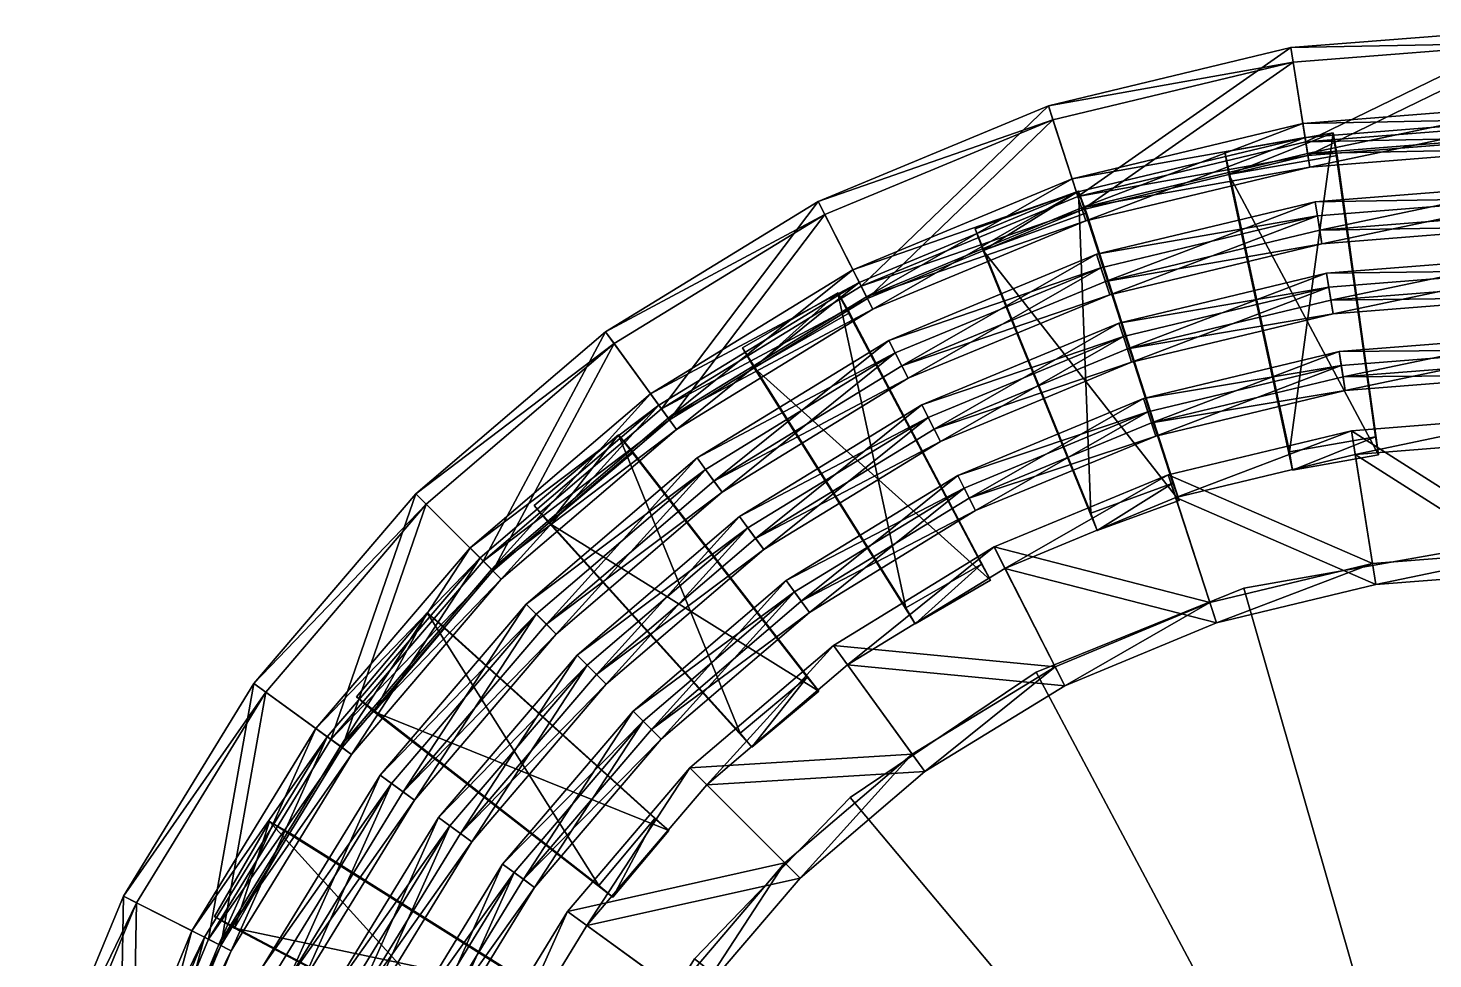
# Model space of a CAD drawing. Header units: inches. Extents: x -336 to -192, y -475 to -71.
# Drawn here: x -205.91 to -200.07, y -139.98 to -136.11 of the extents above; entities that cross this region are included whole.
import ezdxf

# ---------------------------------------------------------------- set-up
doc = ezdxf.new("R2010")
doc.units = ezdxf.units.IN
doc.layers.add('Model', color=22, linetype='Continuous')

msp = doc.modelspace()

# ---------------------------------------------------------------- meshes
at = {"layer": 'Model'}
mesh = msp.add_polyface(dxfattribs=at)
corners = [(-199.6298, -136.8208, 11.3562), (-200.5517, -136.8934, 11.3562), (-200.5608, -136.8355, 11.8746), (-199.6298, -136.7622, 11.8746), (-201.469, -137.0535, 11.8746), (-199.6298, -136.9387, 11.3562), (-200.5422, -136.9531, 11.8746), (-200.5332, -137.0098, 11.3562), (-199.6298, -136.8813, 11.8746), (-201.4322, -137.1667, 11.8746), (-199.6298, -136.4918, 14.2681), (-200.6031, -136.5684, 14.2681), (-200.6123, -136.5105, 14.7865), (-199.6298, -136.4332, 14.7865), (-201.5706, -136.7406, 14.7865), (-199.6298, -136.6162, 14.2681), (-200.5927, -136.6346, 14.7865), (-200.5837, -136.6913, 14.2681), (-199.6298, -136.5588, 14.7865), (-201.5318, -136.8601, 14.7865), (-201.5141, -136.9147, 14.2681), (-199.8594, -136.5896, 14.5241), (-199.4034, -136.4935, 14.5241), (-199.8594, -136.4935, 14.5241), (-199.8124, -137.767, 3.1978), (-199.8124, -137.8434, 3.1978), (-200.9194, -136.7225, 14.5241), (-200.4704, -136.6433, 14.5241), (-200.487, -136.5487, 14.5241), (-200.9361, -136.6279, 14.5241), (-199.6298, -136.1756, 14.7078), (-200.6526, -136.2561, 14.7078), (-200.6622, -136.1957, 15.2263), (-199.6298, -136.1145, 15.2263), (-201.6691, -136.4375, 15.2262), (-199.6298, -136.5675, 14.7078), (-200.6003, -136.5865, 15.2262), (-200.5913, -136.6432, 14.7078), (-199.6298, -136.5101, 15.2262), (-201.5469, -136.8138, 15.2262), (-201.5291, -136.8684, 14.7078)]
mesh.append_faces([[corners[k] for k in face] for face in [(0, 2, 3), (1, 4, 2), (5, 6, 7), (10, 12, 13), (11, 14, 12), (15, 16, 17), (21, 22, 23), (22, 24, 23), (23, 25, 21), (26, 28, 29), (30, 32, 33), (31, 34, 32), (35, 36, 37)]], dxfattribs={"vtx0": -1})
mesh.append_faces([[corners[k] for k in face] for face in [(0, 7, 1), (10, 17, 11), (30, 37, 31)]], dxfattribs={"vtx0": -1, "vtx1": -1})
mesh.append_faces([[corners[k] for k in face] for face in [(0, 5, 7), (3, 6, 8), (2, 9, 6), (10, 15, 17), (11, 17, 20), (13, 16, 18), (12, 19, 16), (30, 35, 37), (31, 37, 40), (33, 36, 38), (32, 39, 36)]], dxfattribs={"vtx0": -1, "vtx2": -1})
mesh.append_faces([[corners[k] for k in face] for face in [(3, 2, 6), (13, 12, 16), (33, 32, 36)]], dxfattribs={"vtx1": -1, "vtx2": -1})
mesh.append_faces([[corners[k] for k in face] for face in [(0, 1, 2), (5, 8, 6), (10, 11, 12), (15, 18, 16), (17, 16, 19), (26, 27, 28), (30, 31, 32), (35, 38, 36), (37, 36, 39)]], dxfattribs={"vtx2": -1})
mesh = msp.add_polyface(dxfattribs=at)
corners = [(-200.4532, -137.515, 5.7854), (-201.2564, -137.7079, 5.7854), (-201.2745, -137.6521, 6.3039), (-200.5047, -137.1901, 8.6974), (-201.358, -137.3949, 8.6974), (-201.3761, -137.3392, 9.2159), (-202.1954, -137.6786, 9.2159), (-200.4872, -137.3006, 8.6974), (-201.3412, -137.4467, 9.2159), (-201.3235, -137.5013, 8.6974), (-202.1441, -137.7793, 9.2159), (-202.118, -137.8304, 8.6974), (-200.5138, -137.1322, 9.2159), (-200.5517, -136.8934, 11.3562), (-201.4509, -137.1092, 11.3562), (-201.469, -137.0535, 11.8746), (-202.3318, -137.4109, 11.8746), (-200.5332, -137.0098, 11.3562), (-201.4322, -137.1667, 11.8746), (-201.4144, -137.2213, 11.3562), (-202.2778, -137.517, 11.8746), (-202.2517, -137.5681, 11.3562), (-200.5608, -136.8355, 11.8746), (-200.6031, -136.5684, 14.2681), (-201.5525, -136.7963, 14.2681), (-201.5706, -136.7406, 14.7865), (-202.4812, -137.1178, 14.7865), (-200.5837, -136.6913, 14.2681), (-201.5318, -136.8601, 14.7865), (-201.5141, -136.9147, 14.2681), (-202.4241, -137.2297, 14.7865), (-202.3981, -137.2808, 14.2681), (-200.6123, -136.5105, 14.7865), (-201.9402, -137.0375, 14.5241), (-201.5117, -136.8815, 14.5241), (-201.5446, -136.7912, 14.5241), (-201.9731, -136.9472, 14.5241), (-201.1264, -138.0756, 3.1978), (-201.1526, -138.0037, 3.1978), (-201.4933, -138.1277, 3.1978), (-201.4672, -138.1996, 3.1978), (-200.6526, -136.2561, 14.7078), (-201.6503, -136.4956, 14.7078), (-201.6691, -136.4375, 15.2262), (-200.5913, -136.6432, 14.7078), (-201.5469, -136.8138, 15.2262), (-201.5291, -136.8684, 14.7078), (-202.4462, -137.1863, 15.2262), (-202.4202, -137.2375, 14.7078), (-200.6622, -136.1957, 15.2263)]
mesh.append_faces([[corners[k] for k in face] for face in [(4, 6, 5), (7, 8, 9), (14, 16, 15), (17, 18, 19), (24, 26, 25), (27, 28, 29), (33, 35, 36), (33, 37, 34), (34, 38, 35), (35, 39, 36), (36, 40, 33), (44, 45, 46)]], dxfattribs={"vtx0": -1})
mesh.append_faces([[corners[k] for k in face] for face in [(3, 9, 4), (13, 19, 14), (23, 29, 24), (41, 46, 42)]], dxfattribs={"vtx0": -1, "vtx1": -1})
mesh.append_faces([[corners[k] for k in face] for face in [(4, 9, 11), (5, 10, 8), (14, 19, 21), (15, 20, 18), (24, 29, 31), (25, 30, 28), (42, 46, 48)]], dxfattribs={"vtx0": -1, "vtx2": -1})
mesh.append_faces([[corners[k] for k in face] for face in [(12, 5, 8), (22, 15, 18), (32, 25, 28), (49, 43, 45)]], dxfattribs={"vtx1": -1, "vtx2": -1})
mesh.append_faces([[corners[k] for k in face] for face in [(0, 1, 2), (3, 4, 5), (9, 8, 10), (13, 14, 15), (19, 18, 20), (23, 24, 25), (29, 28, 30), (33, 34, 35), (34, 37, 38), (35, 38, 39), (41, 42, 43), (46, 45, 47)]], dxfattribs={"vtx2": -1})
mesh = msp.add_polyface(dxfattribs=at)
corners = [(-201.358, -137.3949, 8.6974), (-202.1688, -137.7308, 8.6974), (-202.1954, -137.6786, 9.2159), (-202.118, -137.8304, 8.6974), (-201.3761, -137.3392, 9.2159), (-202.1441, -137.7793, 9.2159), (-201.4509, -137.1092, 11.3562), (-202.3052, -137.4631, 11.3562), (-202.3318, -137.4109, 11.8746), (-203.1281, -137.8989, 11.8746), (-201.4144, -137.2213, 11.3562), (-202.2778, -137.517, 11.8746), (-202.2517, -137.5681, 11.3562), (-201.469, -137.0535, 11.8746), (-203.0581, -137.9952, 11.8746), (-201.5525, -136.7963, 14.2681), (-202.4546, -137.17, 14.2681), (-202.4812, -137.1178, 14.7865), (-203.2871, -137.6801, 14.2681), (-203.3215, -137.6327, 14.7865), (-201.5141, -136.9147, 14.2681), (-202.4241, -137.2297, 14.7865), (-202.3981, -137.2808, 14.2681), (-203.2476, -137.7343, 14.7865), (-203.2139, -137.7808, 14.2681), (-201.5706, -136.7406, 14.7865), (-202.8908, -137.5249, 14.5241), (-202.4959, -137.2969, 14.5241), (-202.544, -137.2137, 14.5241), (-202.9389, -137.4417, 14.5241), (-201.9474, -138.3397, 3.1978), (-201.6503, -136.4956, 14.7078), (-202.5981, -136.8882, 14.7078), (-202.6259, -136.8338, 15.2262), (-201.6691, -136.4375, 15.2262), (-203.4729, -137.4243, 14.7078), (-203.5088, -137.3749, 15.2262), (-201.5291, -136.8684, 14.7078), (-202.4462, -137.1863, 15.2262), (-202.4202, -137.2375, 14.7078), (-203.2763, -137.6949, 15.2262), (-203.2425, -137.7414, 14.7078), (-201.5469, -136.8138, 15.2262)]
mesh.append_faces([[corners[k] for k in face] for face in [(7, 9, 8), (10, 11, 12), (16, 19, 17), (20, 21, 22), (22, 23, 24), (26, 28, 29), (27, 30, 28), (31, 33, 34), (32, 36, 33), (37, 38, 39), (39, 40, 41)]], dxfattribs={"vtx0": -1})
mesh.append_faces([[corners[k] for k in face] for face in [(0, 3, 1), (6, 12, 7), (15, 22, 16), (16, 24, 18), (31, 39, 32), (32, 41, 35)]], dxfattribs={"vtx0": -1, "vtx1": -1})
mesh.append_faces([[corners[k] for k in face] for face in [(8, 14, 11), (16, 22, 24), (17, 23, 21), (32, 39, 41), (34, 38, 42), (33, 40, 38)]], dxfattribs={"vtx0": -1, "vtx2": -1})
mesh.append_faces([[corners[k] for k in face] for face in [(4, 2, 5), (13, 8, 11), (25, 17, 21), (17, 19, 23), (34, 33, 38), (33, 36, 40)]], dxfattribs={"vtx1": -1, "vtx2": -1})
mesh.append_faces([[corners[k] for k in face] for face in [(0, 1, 2), (6, 7, 8), (15, 16, 17), (16, 18, 19), (22, 21, 23), (26, 27, 28), (31, 32, 33), (32, 35, 36), (39, 38, 40)]], dxfattribs={"vtx2": -1})
mesh = msp.add_polyface(dxfattribs=at)
corners = [(-199.6298, -137.4502, 5.7854), (-200.4532, -137.515, 5.7854), (-200.4624, -137.4572, 6.3039), (-199.6298, -137.3917, 6.3039), (-201.2745, -137.6521, 6.3039), (-199.6298, -137.5555, 5.7854), (-200.4457, -137.5623, 6.3039), (-200.4367, -137.619, 5.7854), (-199.6298, -137.4981, 6.3039), (-201.2416, -137.7534, 6.3039), (-201.2238, -137.808, 5.7854), (-201.2564, -137.7079, 5.7854), (-199.6298, -137.1212, 8.6974), (-200.5047, -137.1901, 8.6974), (-200.5138, -137.1322, 9.2159), (-199.6298, -137.0626, 9.2159), (-201.3761, -137.3392, 9.2159), (-199.6298, -137.2331, 8.6974), (-200.4962, -137.2438, 9.2159), (-200.4872, -137.3006, 8.6974), (-199.6298, -137.1757, 9.2159), (-201.3412, -137.4467, 9.2159), (-201.3235, -137.5013, 8.6974), (-200.5332, -137.0098, 11.3562), (-200.5422, -136.9531, 11.8746), (-201.4322, -137.1667, 11.8746), (-200.5517, -136.8934, 11.3562), (-201.4144, -137.2213, 11.3562), (-199.8594, -136.5896, 14.5241), (-199.8124, -137.8434, 3.1978), (-199.4498, -137.8434, 3.1978), (-199.4034, -136.5896, 14.5241), (-199.8594, -136.4935, 14.5241), (-199.8124, -137.767, 3.1978), (-200.9194, -136.7225, 14.5241), (-200.6554, -137.9491, 3.1978), (-200.2983, -137.8861, 3.1978), (-200.4704, -136.6433, 14.5241), (-200.3115, -137.8108, 3.1978), (-200.487, -136.5487, 14.5241), (-200.6687, -137.8738, 3.1978), (-200.9361, -136.6279, 14.5241)]
mesh.append_faces([[corners[k] for k in face] for face in [(0, 2, 3), (1, 4, 2), (5, 6, 7), (12, 14, 15), (13, 16, 14), (17, 18, 19), (28, 30, 31), (34, 36, 37), (37, 38, 39), (39, 40, 41), (41, 35, 34)]], dxfattribs={"vtx0": -1})
mesh.append_faces([[corners[k] for k in face] for face in [(0, 7, 1), (1, 10, 11), (12, 19, 13)]], dxfattribs={"vtx0": -1, "vtx1": -1})
mesh.append_faces([[corners[k] for k in face] for face in [(0, 5, 7), (1, 7, 10), (3, 6, 8), (2, 9, 6), (12, 17, 19), (13, 19, 22), (15, 18, 20), (14, 21, 18), (26, 23, 27)]], dxfattribs={"vtx0": -1, "vtx2": -1})
mesh.append_faces([[corners[k] for k in face] for face in [(3, 2, 6), (2, 4, 9), (15, 14, 18)]], dxfattribs={"vtx1": -1, "vtx2": -1})
mesh.append_faces([[corners[k] for k in face] for face in [(0, 1, 2), (5, 8, 6), (7, 6, 9), (12, 13, 14), (17, 20, 18), (19, 18, 21), (23, 24, 25), (28, 29, 30), (32, 33, 29), (34, 35, 36), (37, 36, 38), (39, 38, 40), (41, 40, 35)]], dxfattribs={"vtx2": -1})
mesh = msp.add_polyface(dxfattribs=at)
corners = [(-199.6298, -138.2826, -1.5816), (-200.323, -138.3372, -1.5816), (-200.4103, -137.7862, 3.3561), (-199.6298, -137.7247, 3.3561), (-200.9991, -138.4995, -1.5816), (-201.1715, -137.9689, 3.3561), (-201.8948, -138.2685, 3.3561), (-199.6298, -138.3713, -1.5816), (-200.3947, -137.8847, 3.3561), (-200.3091, -138.4247, -1.5816), (-199.6298, -137.8245, 3.3561), (-201.1407, -138.0638, 3.3561), (-200.9717, -138.5838, -1.5816), (-201.8495, -138.3574, 3.3561), (-201.2564, -137.7079, 5.7854), (-202.0194, -138.0239, 5.7854), (-202.046, -137.9717, 6.3039), (-201.2745, -137.6521, 6.3039), (-200.4367, -137.619, 5.7854), (-201.2416, -137.7534, 6.3039), (-201.2238, -137.808, 5.7854), (-201.9977, -138.0666, 6.3039), (-201.9716, -138.1177, 5.7854), (-201.3235, -137.5013, 8.6974), (-202.1441, -137.7793, 9.2159), (-202.118, -137.8304, 8.6974), (-199.8124, -137.8434, 3.1978), (-199.8124, -137.767, 3.1978), (-199.4498, -137.767, 3.1978), (-202.4959, -137.2969, 14.5241), (-201.9091, -138.4059, 3.1978), (-201.9474, -138.3397, 3.1978), (-201.9402, -137.0375, 14.5241), (-201.4672, -138.1996, 3.1978), (-201.1264, -138.0756, 3.1978), (-201.9731, -136.9472, 14.5241), (-201.4933, -138.1277, 3.1978), (-201.1526, -138.0037, 3.1978), (-200.6554, -137.9491, 3.1978), (-200.6687, -137.8738, 3.1978), (-200.3115, -137.8108, 3.1978), (-200.2983, -137.8861, 3.1978), (-199.0104, -138.3101, -0.975), (-199.9406, -138.2776, -0.975), (-199.9406, -138.2776, -0.9212), (-200.8572, -138.4392, -0.975), (-200.8572, -138.4392, -0.9212)]
mesh.append_faces([[corners[k] for k in face] for face in [(0, 2, 3), (1, 5, 2), (4, 6, 5), (7, 8, 9), (9, 11, 12), (14, 16, 17), (18, 19, 20), (20, 21, 22), (23, 24, 25), (33, 37, 34), (38, 40, 41), (43, 46, 44)]], dxfattribs={"vtx0": -1})
mesh.append_faces([[corners[k] for k in face] for face in [(0, 9, 1), (14, 22, 15)]], dxfattribs={"vtx0": -1, "vtx1": -1})
mesh.append_faces([[corners[k] for k in face] for face in [(0, 7, 9), (3, 8, 10), (2, 11, 8), (5, 13, 11), (14, 20, 22), (17, 21, 19)]], dxfattribs={"vtx0": -1, "vtx2": -1})
mesh.append_faces([[corners[k] for k in face] for face in [(3, 2, 8), (2, 5, 11), (5, 6, 13), (17, 16, 21)]], dxfattribs={"vtx1": -1, "vtx2": -1})
mesh.append_faces([[corners[k] for k in face] for face in [(0, 1, 2), (1, 4, 5), (7, 10, 8), (9, 8, 11), (12, 11, 13), (14, 15, 16), (20, 19, 21), (26, 27, 28), (29, 30, 31), (32, 33, 34), (35, 36, 33), (33, 36, 37), (38, 39, 40), (42, 43, 44), (43, 45, 46)]], dxfattribs={"vtx2": -1})
mesh = msp.add_polyface(dxfattribs=at)
corners = [(-202.0194, -138.0239, 5.7854), (-202.7237, -138.4555, 5.7854), (-202.7581, -138.4081, 6.3039), (-202.046, -137.9717, 6.3039), (-201.9716, -138.1177, 5.7854), (-202.6956, -138.4942, 6.3039), (-202.6618, -138.5407, 5.7854), (-201.9977, -138.0666, 6.3039), (-202.1688, -137.7308, 8.6974), (-202.9171, -138.1893, 8.6974), (-202.9515, -138.1419, 9.2159), (-202.1954, -137.6786, 9.2159), (-203.6258, -138.7179, 9.2159), (-202.118, -137.8304, 8.6974), (-202.8851, -138.2334, 9.2159), (-202.8513, -138.2798, 8.6974), (-202.1441, -137.7793, 9.2159), (-203.5053, -138.8384, 8.6974), (-203.5459, -138.7978, 9.2159), (-202.3052, -137.4631, 11.3562), (-203.0937, -137.9463, 11.3562), (-203.1281, -137.8989, 11.8746), (-203.8382, -138.5054, 11.8746), (-202.2517, -137.5681, 11.3562), (-203.0581, -137.9952, 11.8746), (-203.0244, -138.0416, 11.3562), (-202.2778, -137.517, 11.8746), (-203.7541, -138.5896, 11.8746), (-203.7135, -138.6302, 11.3562), (-202.3318, -137.4109, 11.8746), (-203.7423, -138.17, 14.5241), (-202.6226, -138.8672, 3.1979), (-203.393, -137.8769, 14.5241), (-202.6717, -138.8086, 3.1979), (-203.4548, -137.8033, 14.5241), (-202.9495, -139.0417, 3.1978), (-203.8041, -138.0964, 14.5241), (-202.8908, -137.5249, 14.5241), (-202.2232, -138.5872, 3.1978), (-201.9091, -138.4059, 3.1978), (-202.4959, -137.2969, 14.5241), (-202.544, -137.2137, 14.5241), (-201.9474, -138.3397, 3.1978), (-202.2614, -138.521, 3.1978), (-202.9389, -137.4417, 14.5241)]
mesh.append_faces([[corners[k] for k in face] for face in [(0, 2, 3), (4, 5, 6), (8, 10, 11), (9, 12, 10), (13, 14, 15), (20, 22, 21), (23, 24, 25), (30, 31, 32), (32, 33, 34), (34, 35, 36), (37, 39, 40), (41, 43, 44), (44, 38, 37)]], dxfattribs={"vtx0": -1})
mesh.append_faces([[corners[k] for k in face] for face in [(0, 6, 1), (8, 15, 9), (19, 25, 20)]], dxfattribs={"vtx0": -1, "vtx1": -1})
mesh.append_faces([[corners[k] for k in face] for face in [(0, 4, 6), (3, 5, 7), (8, 13, 15), (9, 15, 17), (11, 14, 16), (10, 18, 14), (19, 23, 25), (20, 25, 28), (21, 27, 24)]], dxfattribs={"vtx0": -1, "vtx2": -1})
mesh.append_faces([[corners[k] for k in face] for face in [(3, 2, 5), (11, 10, 14), (29, 21, 24)]], dxfattribs={"vtx1": -1, "vtx2": -1})
mesh.append_faces([[corners[k] for k in face] for face in [(0, 1, 2), (4, 7, 5), (8, 9, 10), (13, 16, 14), (19, 20, 21), (23, 26, 24), (25, 24, 27), (37, 38, 39), (41, 42, 43), (44, 43, 38)]], dxfattribs={"vtx2": -1})
mesh = msp.add_polyface(dxfattribs=at)
corners = [(-203.0937, -137.9463, 11.3562), (-203.7968, -138.5469, 11.3562), (-203.8382, -138.5054, 11.8746), (-204.4448, -139.2156, 11.8746), (-203.0244, -138.0416, 11.3562), (-203.7541, -138.5896, 11.8746), (-203.7135, -138.6302, 11.3562), (-203.1281, -137.8989, 11.8746), (-204.3485, -139.2856, 11.8746), (-203.2871, -137.6801, 14.2681), (-204.0295, -138.3142, 14.2681), (-204.0709, -138.2728, 14.7865), (-203.3215, -137.6327, 14.7865), (-204.711, -139.0222, 14.7866), (-203.2139, -137.7808, 14.2681), (-203.9821, -138.3616, 14.7865), (-203.9415, -138.4022, 14.2681), (-203.2476, -137.7343, 14.7865), (-204.6093, -139.096, 14.7866), (-204.5629, -139.1298, 14.2681), (-204.4689, -138.9532, 14.5241), (-204.1758, -138.6039, 14.5241), (-204.2494, -138.5421, 14.5241), (-204.5425, -138.8914, 14.5241), (-203.7423, -138.17, 14.5241), (-203.393, -137.8769, 14.5241), (-203.4548, -137.8033, 14.5241), (-203.8041, -138.0964, 14.5241), (-202.9004, -139.1003, 3.1978), (-203.4729, -137.4243, 14.7078), (-204.2531, -138.0906, 14.7078), (-204.2963, -138.0474, 15.2262), (-203.5088, -137.3749, 15.2262), (-204.9194, -138.8708, 14.7078), (-204.9688, -138.8349, 15.2263), (-203.2425, -137.7414, 14.7078), (-204.0165, -138.3272, 15.2262), (-203.9759, -138.3678, 14.7078), (-203.2763, -137.6949, 15.2262), (-204.6487, -139.0674, 15.2263), (-204.6023, -139.1012, 14.7078)]
mesh.append_faces([[corners[k] for k in face] for face in [(1, 3, 2), (4, 5, 6), (9, 11, 12), (10, 13, 11), (14, 15, 16), (20, 22, 23), (24, 26, 27), (27, 28, 24), (29, 31, 32), (30, 34, 31), (35, 36, 37)]], dxfattribs={"vtx0": -1})
mesh.append_faces([[corners[k] for k in face] for face in [(0, 6, 1), (9, 16, 10), (29, 37, 30), (30, 40, 33)]], dxfattribs={"vtx0": -1, "vtx1": -1})
mesh.append_faces([[corners[k] for k in face] for face in [(2, 8, 5), (9, 14, 16), (10, 16, 19), (12, 15, 17), (11, 18, 15), (29, 35, 37), (30, 37, 40), (32, 36, 38), (31, 39, 36)]], dxfattribs={"vtx0": -1, "vtx2": -1})
mesh.append_faces([[corners[k] for k in face] for face in [(7, 2, 5), (12, 11, 15), (11, 13, 18), (32, 31, 36), (31, 34, 39)]], dxfattribs={"vtx1": -1, "vtx2": -1})
mesh.append_faces([[corners[k] for k in face] for face in [(0, 1, 2), (9, 10, 11), (14, 17, 15), (16, 15, 18), (20, 21, 22), (24, 25, 26), (29, 30, 31), (30, 33, 34), (35, 38, 36), (37, 36, 39)]], dxfattribs={"vtx2": -1})
mesh = msp.add_polyface(dxfattribs=at)
corners = [(-200.9991, -138.4995, -1.5816), (-201.6415, -138.7656, -1.5816), (-201.8948, -138.2685, 3.3561), (-202.2344, -139.1289, -1.5816), (-202.5623, -138.6776, 3.3561), (-203.1577, -139.186, 3.3561), (-200.9717, -138.5838, -1.5816), (-201.8495, -138.3574, 3.3561), (-201.6013, -138.8446, -1.5816), (-202.5037, -138.7583, 3.3561), (-202.1823, -139.2006, -1.5816), (-200.323, -138.3372, -1.5816), (-200.3091, -138.4247, -1.5816), (-203.0871, -139.2566, 3.3561), (-202.7237, -138.4555, 5.7854), (-203.3518, -138.9919, 5.7855), (-203.3932, -138.9505, 6.3039), (-202.7581, -138.4081, 6.3039), (-202.6618, -138.5407, 5.7854), (-203.3179, -139.0258, 6.3039), (-203.2773, -139.0664, 5.7855), (-202.6956, -138.4942, 6.3039), (-202.9171, -138.1893, 8.6974), (-203.5844, -138.7593, 8.6974), (-203.6258, -138.7179, 9.2159), (-202.8513, -138.2798, 8.6974), (-203.5459, -138.7978, 9.2159), (-203.5053, -138.8384, 8.6974), (-202.8851, -138.2334, 9.2159), (-202.9515, -138.1419, 9.2159), (-203.7423, -138.17, 14.5241), (-202.9004, -139.1003, 3.1978), (-202.6226, -138.8672, 3.1979), (-203.393, -137.8769, 14.5241), (-202.6717, -138.8086, 3.1979), (-203.4548, -137.8033, 14.5241), (-202.9495, -139.0417, 3.1978), (-203.8041, -138.0964, 14.5241), (-202.2232, -138.5872, 3.1978), (-202.2614, -138.521, 3.1978), (-201.9474, -138.3397, 3.1978), (-201.9091, -138.4059, 3.1978), (-200.8572, -138.4392, -0.975), (-201.7202, -138.7879, -0.975), (-201.7202, -138.7879, -0.9212), (-200.8572, -138.4392, -0.9212), (-202.4918, -139.3084, -0.9212)]
mesh.append_faces([[corners[k] for k in face] for face in [(1, 4, 2), (3, 5, 4), (6, 7, 8), (8, 9, 10), (14, 16, 17), (18, 19, 20), (25, 26, 27), (31, 34, 32), (38, 40, 41), (42, 44, 45), (43, 46, 44)]], dxfattribs={"vtx0": -1})
mesh.append_faces([[corners[k] for k in face] for face in [(11, 6, 0), (0, 8, 1), (14, 20, 15), (22, 27, 23)]], dxfattribs={"vtx0": -1, "vtx1": -1})
mesh.append_faces([[corners[k] for k in face] for face in [(11, 12, 6), (0, 6, 8), (1, 8, 10), (2, 9, 7), (4, 13, 9), (14, 18, 20), (17, 19, 21)]], dxfattribs={"vtx0": -1, "vtx2": -1})
mesh.append_faces([[corners[k] for k in face] for face in [(2, 4, 9), (17, 16, 19), (29, 24, 26)]], dxfattribs={"vtx1": -1, "vtx2": -1})
mesh.append_faces([[corners[k] for k in face] for face in [(0, 1, 2), (1, 3, 4), (8, 7, 9), (14, 15, 16), (18, 21, 19), (22, 23, 24), (25, 28, 26), (30, 31, 32), (33, 32, 34), (35, 34, 36), (37, 36, 31), (31, 36, 34), (38, 39, 40), (42, 43, 44)]], dxfattribs={"vtx2": -1})
mesh = msp.add_polyface(dxfattribs=at)
corners = [(-203.3518, -138.9919, 5.7855), (-203.8882, -139.62, 5.7855), (-203.9356, -139.5856, 6.3039), (-203.3932, -138.9505, 6.3039), (-203.2773, -139.0664, 5.7855), (-203.3179, -139.0258, 6.3039), (-203.8494, -139.6481, 6.3039), (-203.803, -139.6819, 5.7855), (-203.5844, -138.7593, 8.6974), (-204.1544, -139.4266, 8.6974), (-204.2017, -139.3922, 9.2159), (-203.6258, -138.7179, 9.2159), (-203.5053, -138.8384, 8.6974), (-204.1103, -139.4586, 9.2159), (-204.0639, -139.4923, 8.6974), (-203.5459, -138.7978, 9.2159), (-203.7968, -138.5469, 11.3562), (-204.3974, -139.25, 11.3562), (-204.4448, -139.2156, 11.8746), (-203.7135, -138.6302, 11.3562), (-204.3485, -139.2856, 11.8746), (-204.302, -139.3193, 11.3562), (-203.7541, -138.5896, 11.8746), (-203.8382, -138.5054, 11.8746), (-204.0295, -138.3142, 14.2681), (-204.6636, -139.0566, 14.2681), (-204.711, -139.0222, 14.7866), (-205.2259, -139.8625, 14.7866), (-203.9415, -138.4022, 14.2681), (-204.6093, -139.096, 14.7866), (-204.5629, -139.1298, 14.2681), (-205.114, -139.9195, 14.7866), (-205.0628, -139.9456, 14.2681), (-204.4689, -138.9532, 14.5241), (-203.4782, -139.7231, 3.1978), (-203.2451, -139.4453, 3.1978), (-204.1758, -138.6039, 14.5241), (-203.3037, -139.3962, 3.1978), (-204.2494, -138.5421, 14.5241), (-203.5367, -139.6739, 3.1978), (-204.5425, -138.8914, 14.5241), (-204.9194, -138.8708, 14.7078), (-205.5099, -139.7178, 15.2263), (-204.9688, -138.8349, 15.2263), (-203.9759, -138.3678, 14.7078), (-204.6487, -139.0674, 15.2263), (-204.6023, -139.1012, 14.7078), (-205.1574, -139.8974, 15.2263), (-205.1062, -139.9235, 14.7078)]
mesh.append_faces([[corners[k] for k in face] for face in [(0, 2, 3), (8, 10, 11), (12, 13, 14), (19, 20, 21), (25, 27, 26), (28, 29, 30), (33, 35, 36), (36, 37, 38), (38, 39, 40), (40, 34, 33), (41, 42, 43), (44, 45, 46)]], dxfattribs={"vtx0": -1})
mesh.append_faces([[corners[k] for k in face] for face in [(8, 14, 9), (16, 21, 17), (24, 30, 25)]], dxfattribs={"vtx0": -1, "vtx1": -1})
mesh.append_faces([[corners[k] for k in face] for face in [(0, 4, 7), (3, 6, 5), (8, 12, 14), (11, 13, 15), (16, 19, 21), (25, 30, 32), (26, 31, 29), (41, 46, 48), (43, 47, 45)]], dxfattribs={"vtx0": -1, "vtx2": -1})
mesh.append_faces([[corners[k] for k in face] for face in [(3, 2, 6), (11, 10, 13), (23, 18, 20)]], dxfattribs={"vtx1": -1, "vtx2": -1})
mesh.append_faces([[corners[k] for k in face] for face in [(0, 1, 2), (4, 5, 6), (8, 9, 10), (12, 15, 13), (16, 17, 18), (19, 22, 20), (24, 25, 26), (30, 29, 31), (33, 34, 35), (36, 35, 37), (38, 37, 39), (46, 45, 47)]], dxfattribs={"vtx2": -1})
mesh = msp.add_polyface(dxfattribs=at)
corners = [(-202.2344, -139.1289, -1.5816), (-202.7632, -139.5805, -1.5816), (-203.1577, -139.186, 3.3561), (-203.2147, -140.1093, -1.5816), (-203.6661, -139.7813, 3.3561), (-202.1823, -139.2006, -1.5816), (-203.0871, -139.2566, 3.3561), (-202.7005, -139.6432, -1.5816), (-202.5037, -138.7583, 3.3561), (-203.5854, -139.84, 3.3561), (-203.1431, -140.1614, -1.5816), (-201.6415, -138.7656, -1.5816), (-203.4991, -140.7424, -1.5816), (-203.5781, -140.7021, -1.5816), (-202.5623, -138.6776, 3.3561), (-203.4782, -139.7231, 3.1978), (-203.5367, -139.6739, 3.1978), (-203.3037, -139.3962, 3.1978), (-203.2451, -139.4453, 3.1978), (-201.7202, -138.7879, -0.975), (-202.4918, -139.3084, -0.975), (-202.4918, -139.3084, -0.9212), (-203.1383, -139.9779, -0.975), (-203.1383, -139.9779, -0.9212), (-203.6315, -140.7672, -0.975), (-203.6315, -140.7672, -0.9212), (-200.8572, -138.4392, -0.975), (-199.9406, -138.2776, -0.975), (-199.63, -142.7189, -0.975), (-203.9499, -141.6418, -0.975), (-204.0794, -142.5635, -0.975), (-199.9406, -138.2776, -0.9212), (-200.8572, -138.4392, -0.9212), (-199.63, -142.7189, -0.9212), (-201.7202, -138.7879, -0.9212), (-203.9499, -141.6418, -0.9212), (-204.0794, -142.5635, -0.9212)]
mesh.append_faces([[corners[k] for k in face] for face in [(1, 4, 2), (5, 6, 7), (7, 9, 10), (15, 17, 18), (20, 23, 21), (22, 25, 23)]], dxfattribs={"vtx0": -1})
mesh.append_faces([[corners[k] for k in face] for face in [(11, 5, 0), (0, 7, 1), (1, 10, 3), (3, 12, 13)]], dxfattribs={"vtx0": -1, "vtx1": -1})
mesh.append_faces([[corners[k] for k in face] for face in [(0, 5, 7), (1, 7, 10), (3, 10, 12), (2, 9, 6)]], dxfattribs={"vtx0": -1, "vtx2": -1})
mesh.append_faces([[corners[k] for k in face] for face in [(14, 2, 6), (2, 4, 9), (26, 27, 28), (19, 26, 28), (20, 19, 28), (22, 20, 28), (24, 22, 28), (29, 24, 28), (30, 29, 28), (31, 32, 33), (32, 34, 33), (34, 21, 33), (21, 23, 33), (23, 25, 33), (25, 35, 33), (35, 36, 33)]], dxfattribs={"vtx1": -1, "vtx2": -1})
mesh.append_faces([[corners[k] for k in face] for face in [(0, 1, 2), (1, 3, 4), (5, 8, 6), (7, 6, 9), (15, 16, 17), (19, 20, 21), (20, 22, 23), (22, 24, 25)]], dxfattribs={"vtx2": -1})
mesh = msp.add_polyface(dxfattribs=at)
corners = [(-204.6129, -140.1749, 8.6974), (-205.0044, -140.9676, 9.2159), (-204.6651, -140.1483, 9.2159), (-204.5132, -140.2256, 8.6974), (-204.5644, -140.1996, 9.2159), (-204.897, -141.0025, 9.2159), (-204.3974, -139.25, 11.3562), (-204.8806, -140.0385, 11.3562), (-204.9328, -140.0119, 11.8746), (-205.2902, -140.8747, 11.8746), (-204.7755, -140.092, 11.3562), (-204.8267, -140.0659, 11.8746), (-205.1769, -140.9115, 11.8746), (-205.1223, -140.9292, 11.3562), (-204.4448, -139.2156, 11.8746), (-204.6636, -139.0566, 14.2681), (-205.1737, -139.8891, 14.2681), (-205.2259, -139.8625, 14.7866), (-205.5474, -140.7912, 14.2681), (-205.6031, -140.773, 14.7866), (-204.5629, -139.1298, 14.2681), (-205.114, -139.9195, 14.7866), (-205.0628, -139.9456, 14.2681), (-205.4836, -140.8119, 14.7866), (-205.429, -140.8296, 14.2681), (-204.711, -139.0222, 14.7866), (-205.0484, -139.8506, 14.5241), (-204.8204, -139.4557, 14.5241), (-204.9036, -139.4077, 14.5241), (-205.1316, -139.8025, 14.5241), (-204.0053, -140.3986, 3.1978), (-203.9391, -140.4368, 3.1978), (-204.9194, -138.8708, 14.7078), (-205.4555, -139.7455, 14.7078), (-205.5099, -139.7178, 15.2263), (-205.8481, -140.6934, 14.7078), (-205.9062, -140.6746, 15.2263), (-204.6023, -139.1012, 14.7078), (-205.1574, -139.8974, 15.2263), (-205.1062, -139.9235, 14.7078), (-205.5299, -140.7968, 15.2263), (-205.4753, -140.8146, 14.7078), (-204.9688, -138.8349, 15.2263)]
mesh.append_faces([[corners[k] for k in face] for face in [(0, 1, 2), (7, 9, 8), (16, 19, 17), (20, 21, 22), (22, 23, 24), (26, 28, 29), (28, 30, 29), (29, 31, 26), (33, 36, 34), (37, 38, 39), (39, 40, 41)]], dxfattribs={"vtx0": -1})
mesh.append_faces([[corners[k] for k in face] for face in [(6, 10, 7), (15, 22, 16), (16, 24, 18), (32, 39, 33), (33, 41, 35)]], dxfattribs={"vtx0": -1, "vtx1": -1})
mesh.append_faces([[corners[k] for k in face] for face in [(2, 5, 4), (7, 10, 13), (8, 12, 11), (16, 22, 24), (17, 23, 21), (33, 39, 41), (34, 40, 38)]], dxfattribs={"vtx0": -1, "vtx2": -1})
mesh.append_faces([[corners[k] for k in face] for face in [(14, 8, 11), (25, 17, 21), (17, 19, 23), (42, 34, 38), (34, 36, 40)]], dxfattribs={"vtx1": -1, "vtx2": -1})
mesh.append_faces([[corners[k] for k in face] for face in [(3, 4, 5), (6, 7, 8), (10, 11, 12), (15, 16, 17), (16, 18, 19), (22, 21, 23), (26, 27, 28), (32, 33, 34), (33, 35, 36), (39, 38, 40)]], dxfattribs={"vtx2": -1})
mesh = msp.add_polyface(dxfattribs=at)
corners = [(-203.2147, -140.1093, -1.5816), (-203.5781, -140.7021, -1.5816), (-204.0752, -140.4489, 3.3561), (-203.6661, -139.7813, 3.3561), (-203.1431, -140.1614, -1.5816), (-203.9863, -140.4942, 3.3561), (-203.4991, -140.7424, -1.5816), (-203.5854, -139.84, 3.3561), (-203.8882, -139.62, 5.7855), (-204.3197, -140.3242, 5.7855), (-204.3719, -140.2976, 6.3039), (-203.9356, -139.5856, 6.3039), (-203.2773, -139.0664, 5.7855), (-203.8494, -139.6481, 6.3039), (-203.803, -139.6819, 5.7855), (-204.2771, -140.346, 6.3039), (-204.2259, -140.372, 5.7855), (-203.3518, -138.9919, 5.7855), (-204.1544, -139.4266, 8.6974), (-204.6129, -140.1749, 8.6974), (-204.6651, -140.1483, 9.2159), (-204.2017, -139.3922, 9.2159), (-204.0639, -139.4923, 8.6974), (-204.5644, -140.1996, 9.2159), (-204.5132, -140.2256, 8.6974), (-204.1103, -139.4586, 9.2159), (-204.8424, -141.0202, 8.6974), (-204.3974, -139.25, 11.3562), (-204.9328, -140.0119, 11.8746), (-204.4448, -139.2156, 11.8746), (-204.302, -139.3193, 11.3562), (-204.8267, -140.0659, 11.8746), (-204.7755, -140.092, 11.3562), (-204.3485, -139.2856, 11.8746), (-205.0484, -139.8506, 14.5241), (-203.9391, -140.4368, 3.1978), (-203.7577, -140.1227, 3.1978), (-204.8204, -139.4557, 14.5241), (-203.824, -140.0845, 3.1978), (-204.9036, -139.4077, 14.5241), (-204.0053, -140.3986, 3.1978), (-205.1316, -139.8025, 14.5241), (-204.5425, -138.8914, 14.5241), (-203.5367, -139.6739, 3.1978), (-203.4782, -139.7231, 3.1978)]
mesh.append_faces([[corners[k] for k in face] for face in [(0, 2, 3), (4, 5, 6), (8, 10, 11), (12, 13, 14), (14, 15, 16), (18, 20, 21), (22, 23, 24), (27, 28, 29), (30, 31, 32), (34, 36, 37), (37, 38, 39), (35, 38, 36)]], dxfattribs={"vtx0": -1})
mesh.append_faces([[corners[k] for k in face] for face in [(17, 14, 8), (8, 16, 9), (18, 24, 19)]], dxfattribs={"vtx0": -1, "vtx1": -1})
mesh.append_faces([[corners[k] for k in face] for face in [(3, 5, 7), (8, 14, 16), (11, 15, 13), (18, 22, 24), (19, 24, 26), (21, 23, 25), (27, 30, 32), (29, 31, 33)]], dxfattribs={"vtx0": -1, "vtx2": -1})
mesh.append_faces([[corners[k] for k in face] for face in [(3, 2, 5), (11, 10, 15), (21, 20, 23)]], dxfattribs={"vtx1": -1, "vtx2": -1})
mesh.append_faces([[corners[k] for k in face] for face in [(0, 1, 2), (4, 7, 5), (8, 9, 10), (14, 13, 15), (18, 19, 20), (22, 25, 23), (30, 33, 31), (34, 35, 36), (37, 36, 38), (39, 38, 40), (41, 40, 35), (35, 40, 38), (42, 43, 44)]], dxfattribs={"vtx2": -1})

doc.saveas('drawing.dxf')
